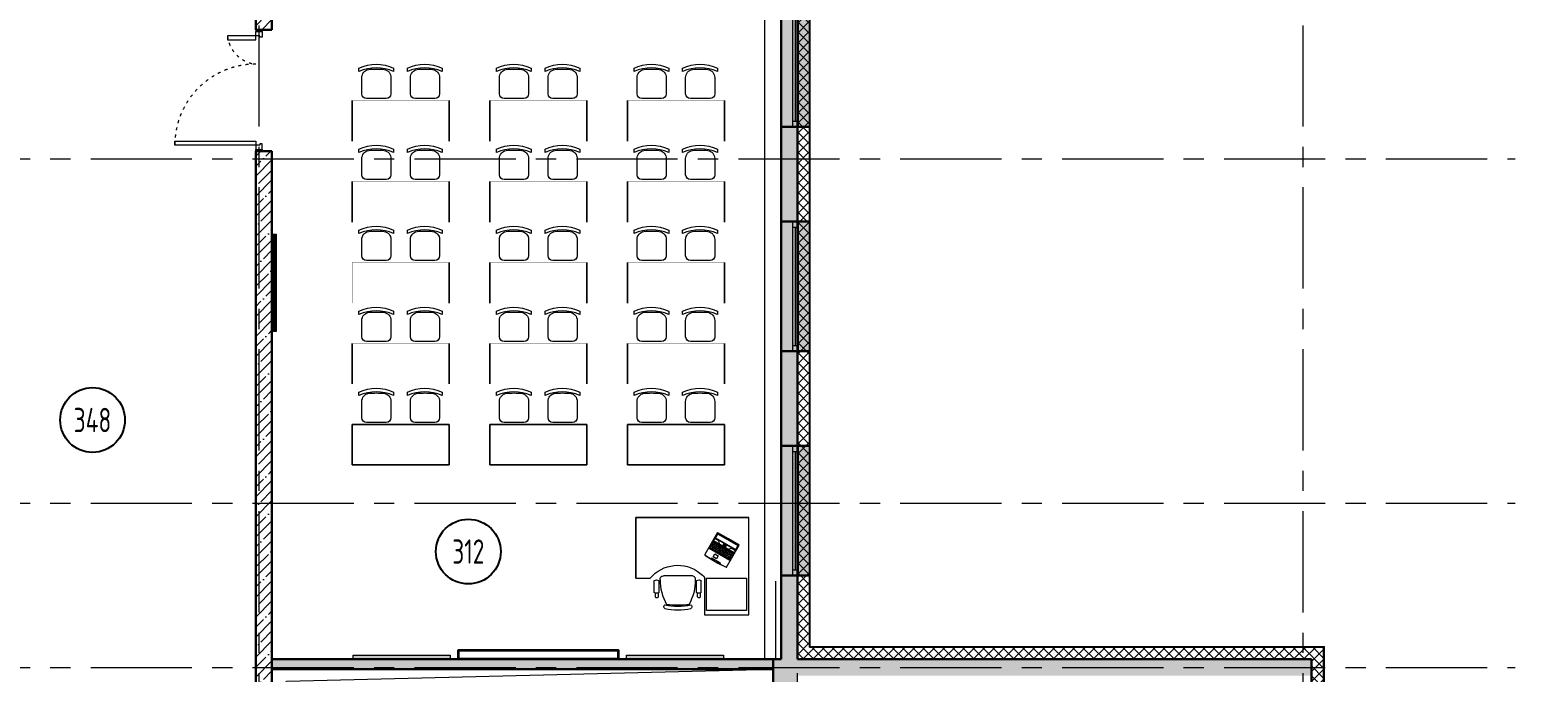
# Model space of a CAD drawing. Header units: millimetres. Extents: x -13407 to 95998, y -2611 to 109495.
# Drawn here: x 52683 to 71033, y 9450 to 17385 of the extents above; entities that cross this region are included whole.
import ezdxf
from ezdxf.enums import TextEntityAlignment as Align

# ---------------------------------------------------------------- set-up
doc = ezdxf.new("R2010")
doc.units = ezdxf.units.MM
doc.linetypes.add('ACAD_ISO03W100', pattern=[30, 12, -18])
doc.linetypes.add('CENTER', pattern=[2, 1.25, -0.25, 0.25, -0.25])
for name, color, linetype, lineweight in [('АР_Двери', 5, 'Continuous', 18), ('АР_Маркер экспликации', 239, 'Continuous', 13), ('АР_Навесной фасад', 5, 'Continuous', 5), ('АР_Номер помещения', 1, 'Continuous', 25), ('АР_Окна БЛОК', 250, 'Continuous', 13), ('АР_Оси', 193, 'Continuous', 9), ('АР_Перегородки газоблок', 165, 'Continuous', 30), ('АР_Перегородки газоблок_Штрих', 165, 'Continuous', 5), ('АР_Подоконники', 163, 'Continuous', 9), ('АР_Помещения_площадь', 19, 'Continuous', 9), ('АР_Сущ Несущая стена', 202, 'Continuous', 30), ('АР_тонкая линия', 250, 'Continuous', 0), ('АР_Утеплитель', 250, 'Continuous', 9), ('АР_Штриховка монолит', 250, 'Continuous', 9), ('ТХ_мебель передв', 250, 'Continuous', 13), ('ТХ_обор_комп принт', 30, 'Continuous', 13)]:
    doc.layers.add(name, color=color, linetype=linetype, lineweight=lineweight)
doc.styles.add('ISOCPEUR', font='isocpeur.ttf', dxfattribs={"width": 0.7})
doc.styles.get("Standard").update_dxf_attribs({"font": 'arial.ttf'})

# ---------------------------------------------------------------- blocks, each defined once
blk = doc.blocks.new('Полуторная_на лестницу')
at = {"color": 253}
for points in [[(75, 80), (75, 1080), (125, 1080), (125, 80)], [(1375, 430), (1375, 80), (1425, 80), (1425, 430)]]:
    blk.add_lwpolyline(points, close=True, dxfattribs=at)
for points in [[(0, 0), (0, 80), (20, 80), (20, 0), (0, 0)], [(20, 80), (20, 0), (90, 0), (90, 30), (75, 30), (75, 80), (20, 80)], [(1480, 80), (1480, 0), (1410, 0), (1410, 30), (1425, 30), (1425, 80), (1480, 80)], [(1500, 0), (1500, 80), (1480, 80), (1480, 0), (1500, 0)]]:
    blk.add_lwpolyline(points, dxfattribs=at)
at = {"color": 253, "linetype": 'ACAD_ISO03W100', "ltscale": 3}
for centre, radius, start, end in [((75, 80), 1000, 0, 90), ((1465, 40), 392, 95.9075, 174.0925)]:
    blk.add_arc(centre, radius, start, end, dxfattribs=at)
blk = doc.blocks.new('*U228')
h = blk.add_hatch(color=253)
h.dxf.hatch_style = 1
h.paths.add_polyline_path([(-1600, -140), (0, -140), (0, 220), (-1600, 220)])
at = {"color": 253, "lineweight": 30}
for p, q in [((-1600, -140), (-1600, 220)), ((0, -140), (0, 220))]:
    blk.add_line(p, q, dxfattribs=at)
at = {"color": 253}
for p, q in [((0, 220), (-1600, 220)), ((-1600, 70), (0, 70)), ((-1600, 0), (0, 0)), ((-1530, 0), (-1530, 70)), ((-1530, 35), (-70, 35)), ((-70, 0), (-70, 70)), ((-1600, -140), (0, -140)), ((-1600, -140), (-1600, -140)), ((-1600, -140), (-1600, -140)), ((0, -140), (0, -140)), ((0, -140), (0, -140))]:
    blk.add_line(p, q, dxfattribs=at)
blk = doc.blocks.new('*U196')
h = blk.add_hatch(color=253)
h.dxf.hatch_style = 1
h.paths.add_polyline_path([(-1600, -140), (0, -140), (0, 220), (-1600, 220)])
at = {"color": 253, "lineweight": 30}
for p, q in [((-1600, -140), (-1600, 220)), ((0, -140), (0, 220))]:
    blk.add_line(p, q, dxfattribs=at)
at = {"color": 253}
for p, q in [((0, 220), (-1600, 220)), ((-1600, 70), (0, 70)), ((-1600, 0), (0, 0)), ((-1530, 0), (-1530, 70)), ((-1530, 35), (-70, 35)), ((-70, 0), (-70, 70)), ((-1600, -140), (0, -140)), ((-1600, -140), (-1600, -140)), ((-1600, -140), (-1600, -140)), ((0, -140), (0, -140)), ((0, -140), (0, -140))]:
    blk.add_line(p, q, dxfattribs=at)
blk = doc.blocks.new('*U197')
h = blk.add_hatch(color=253)
h.dxf.hatch_style = 1
h.paths.add_polyline_path([(-1600, -140), (0, -140), (0, 220), (-1600, 220)])
at = {"color": 253, "lineweight": 30}
for p, q in [((-1600, -140), (-1600, 220)), ((0, -140), (0, 220))]:
    blk.add_line(p, q, dxfattribs=at)
at = {"color": 253}
for p, q in [((0, 220), (-1600, 220)), ((-1600, 70), (0, 70)), ((-1600, 0), (0, 0)), ((-1530, 0), (-1530, 70)), ((-1530, 35), (-70, 35)), ((-70, 0), (-70, 70)), ((-1600, -140), (0, -140)), ((-1600, -140), (-1600, -140)), ((-1600, -140), (-1600, -140)), ((0, -140), (0, -140)), ((0, -140), (0, -140))]:
    blk.add_line(p, q, dxfattribs=at)
blk = doc.blocks.new('*U337')
at = {"layer": 'АР_Номер помещения', "color": 253}
blk.add_circle((-15537, -979), 400, dxfattribs=at)
at = {"layer": 'АР_Номер помещения', "color": 253, "style": 'ISOCPEUR', "width": 0.7}
blk.add_attdef('НОМЕР_ПОМЕЩЕНИЯ', text='', height=300, dxfattribs=at).set_placement((-15537, -979), align=Align.MIDDLE_CENTER)
at = {"layer": 'АР_Помещения_площадь', "color": 253, "lineweight": 30, "width": 0.7, "flags": 104}
blk.add_attdef('ИМЯ_ПОМЕЩЕНИЯ', text='', height=100, dxfattribs=at).set_placement((158, 1217), align=Align.MIDDLE_CENTER)
blk = doc.blocks.new('*U360')
at = {"layer": 'АР_Номер помещения', "color": 253}
blk.add_circle((-15188, 6380), 400, dxfattribs=at)
at = {"layer": 'АР_Номер помещения', "color": 253, "style": 'ISOCPEUR', "width": 0.7}
blk.add_attdef('НОМЕР_ПОМЕЩЕНИЯ', text='', height=300, dxfattribs=at).set_placement((-15188, 6380), align=Align.MIDDLE_CENTER)
at = {"layer": 'АР_Помещения_площадь', "color": 253, "lineweight": 30, "width": 0.7, "flags": 104}
blk.add_attdef('ИМЯ_ПОМЕЩЕНИЯ', text='', height=100, dxfattribs=at).set_placement((158, 1217), align=Align.MIDDLE_CENTER)
blk = doc.blocks.new('A$C3da1b1ea')
at = {"color": 253, "lineweight": 0}
blk.add_lwpolyline([(0, 0), (50, 0), (50, -1200), (0, -1200), (0, 0)], dxfattribs=at)
blk = doc.blocks.new('laptop')
at = {"color": 253}
for p, q in [((-150, 325), (-155, 323)), ((-150, 325), (-155, 323)), ((-155, 323), (-155, 10)), ((-155, 323), (-155, 10)), ((-150, 313), (-155, 311)), ((155, 248), (-155, 248)), ((0, 326), (-150, 325)), ((0, 326), (-150, 325)), ((0, 314), (-150, 313)), ((-147, 210), (-147, 234)), ((-147, 210), (-147, 100)), ((147, 210), (-147, 210)), ((-147, 210), (-72, 210)), ((-130, 194), (-147, 194)), ((147, 192), (-147, 192)), ((-143, 309), (-140, 310)), ((-143, 254), (-143, 309)), ((-140, 253), (-143, 254)), ((-140, 310), (140, 310)), ((140, 253), (-140, 253)), ((-138, 192), (-138, 173)), ((-137, 244), (-96, 244)), ((-130, 210), (-130, 194)), ((-128, 210), (-128, 194)), ((76, 194), (-128, 194)), ((-119, 192), (-119, 173)), ((-111, 210), (-111, 194)), ((-99, 192), (-99, 173)), ((-94, 210), (-94, 194)), ((-68, 219), (-92, 243)), ((-80, 192), (-80, 173)), ((-77, 210), (-77, 194)), ((-60, 210), (-60, 194)), ((-60, 192), (-60, 173)), ((-43, 210), (-43, 194)), ((-41, 192), (-41, 173)), ((-26, 210), (-26, 194)), ((-19, 242), (-21, 242)), ((-21, 242), (-21, 237)), ((-21, 237), (-19, 237)), ((-21, 226), (-21, 220)), ((21, 226), (-21, 226)), ((-21, 220), (21, 220)), ((-21, 192), (-21, 173)), ((-19, 237), (-19, 242)), ((-9, 210), (-9, 194)), ((-6, 242), (-8, 242)), ((-8, 242), (-8, 237)), ((-8, 237), (-6, 237)), ((-6, 237), (-6, 242)), ((-2, 192), (-2, 173)), ((150, 325), (0, 326)), ((150, 325), (0, 326)), ((150, 313), (0, 314)), ((8, 242), (6, 242)), ((6, 242), (6, 237)), ((6, 237), (8, 237)), ((8, 237), (8, 242)), ((8, 210), (8, 194)), ((18, 192), (18, 173)), ((21, 242), (19, 242)), ((19, 242), (19, 237)), ((19, 237), (21, 237)), ((21, 237), (21, 242)), ((21, 220), (21, 226)), ((25, 210), (25, 194)), ((37, 192), (37, 173)), ((42, 210), (42, 194)), ((57, 192), (57, 173)), ((59, 210), (59, 194)), ((68, 219), (92, 243)), ((69, 210), (69, 211)), ((69, 210), (69, 211)), ((147, 210), (69, 210)), ((76, 210), (76, 194)), ((76, 192), (76, 173)), ((79, 210), (79, 194)), ((147, 194), (79, 194)), ((96, 244), (137, 244)), ((96, 210), (96, 194)), ((96, 192), (96, 173)), ((113, 210), (113, 194)), ((129, 192), (129, 100)), ((130, 210), (130, 194)), ((140, 310), (143, 309)), ((143, 254), (140, 253)), ((143, 309), (143, 254)), ((147, 234), (147, 210)), ((147, 210), (147, 100)), ((155, 323), (150, 325)), ((155, 323), (150, 325)), ((155, 311), (150, 313)), ((155, 10), (155, 323)), ((155, 10), (155, 323)), ((-155, 10), (-155, 8)), ((-155, 8), (-152, 5)), ((-152, 5), (-150, 5)), ((-150, 5), (0, 0)), ((147, 173), (-147, 173)), ((147, 155), (-147, 155)), ((147, 137), (-147, 137)), ((147, 118), (-147, 118)), ((147, 100), (-147, 100)), ((-129, 173), (-129, 155)), ((-123, 155), (-123, 137)), ((-123, 118), (-123, 100)), ((-114, 137), (-114, 118)), ((-110, 173), (-110, 155)), ((-103, 155), (-103, 137)), ((-98, 118), (-98, 100)), ((-94, 137), (-94, 118)), ((-90, 173), (-90, 155)), ((-84, 155), (-84, 137)), ((-75, 137), (-75, 118)), ((-74, 118), (-74, 100)), ((-71, 173), (-71, 155)), ((-64, 155), (-64, 137)), ((-59, 14), (-59, 1)), ((59, 14), (-59, 14)), ((-59, 1), (-59, 14)), ((-59, 14), (59, 14)), ((-55, 137), (-55, 118)), ((-55, 118), (-55, 100)), ((-51, 173), (-51, 155)), ((-45, 155), (-45, 137)), ((-36, 137), (-36, 118)), ((-32, 173), (-32, 155)), ((-25, 155), (-25, 137)), ((-16, 137), (-16, 118)), ((-12, 173), (-12, 155)), ((-6, 155), (-6, 137)), ((0, 0), (150, 5)), ((3, 137), (3, 118)), ((7, 173), (7, 155)), ((9, 118), (9, 100)), ((14, 155), (14, 137)), ((23, 137), (23, 118)), ((27, 173), (27, 155)), ((29, 118), (29, 100)), ((33, 155), (33, 137)), ((42, 137), (42, 118)), ((46, 173), (46, 155)), ((48, 118), (48, 100)), ((53, 155), (53, 137)), ((59, 1), (59, 14)), ((59, 14), (59, 1)), ((62, 137), (62, 118)), ((66, 173), (66, 155)), ((68, 118), (68, 100)), ((72, 155), (72, 137)), ((81, 137), (81, 118)), ((85, 173), (85, 155)), ((87, 118), (87, 100)), ((90, 118), (90, 100)), ((92, 155), (92, 137)), ((105, 173), (105, 155)), ((109, 137), (109, 100)), ((150, 5), (153, 6)), ((153, 6), (155, 8)), ((155, 8), (155, 10))]:
    blk.add_line(p, q, dxfattribs=at)
blk.add_lwpolyline([(-52, 79), (-4, 79), (-4, 39), (-52, 39)], close=True, dxfattribs=at)
for centre, radius, start, end in [((-137, 234), 10, 90, 180), ((-96, 239), 5, 45, 90), ((-72, 215), 5, 270, 45), ((72, 215), 5, 135, 236.1175), ((96, 239), 5, 90, 135), ((137, 234), 10, 0, 90), ((-150, 10), 5, 180, 266.4167), ((0, 2405), 2405, 266.4167, 273.5833), ((150, 10), 5, 273.5833, 0)]:
    blk.add_arc(centre, radius, start, end, dxfattribs=at)
blk = doc.blocks.new('мваи')
at = {"color": 253}
for points in [[(95699, 222916), (95154, 222916), (95154, 221715), (96551, 221715), (96551, 222466), (96371, 222466)], [(95699, 222456), (95699, 222916)], [(95741, 222641), (95741, 222493)], [(95752, 222694), (95752, 222646)], [(95789, 222694), (95789, 222646)], [(95800, 222641), (95800, 222493)], [(96260, 222641), (96260, 222493)], [(96271, 222694), (96271, 222646)], [(96308, 222694), (96308, 222646)], [(96324, 222641), (96324, 222493)], [(96551, 222466), (96551, 221715), (95154, 221715)]]:
    blk.add_lwpolyline(points, dxfattribs=at)
blk.add_lwpolyline([(95180, 222864), (95678, 222864), (95678, 222466), (95180, 222466)], close=True, dxfattribs=at)
blk.add_lwpolyline([(96250, 222482, 0.127479), (96170, 222789, 0.028308), (95890, 222789, 0.127479), (95810, 222482, 0.416667), (95858, 222435), (96207, 222435)], format="xyb", dxfattribs=at)
for centre, radius, start, end in [((96030, 222190), 667, 75.9812, 104.0188), ((96030, 221982), 829, 78.7648, 101.2352)]:
    blk.add_arc(centre, radius, start, end, dxfattribs=at)
for points in [[(95868, 222795), (95858, 222800), (95852, 222821), (95863, 222832)], [(95863, 222832), (95863, 222837), (95868, 222837), (95868, 222837)], [(96191, 222837), (96202, 222832), (96207, 222816), (96197, 222800)], [(96197, 222800), (96197, 222800), (96197, 222795), (96191, 222795)], [(95741, 222641), (95757, 222652), (95778, 222652), (95800, 222641)], [(95752, 222694), (95757, 222705), (95768, 222710), (95778, 222705)], [(95778, 222705), (95784, 222699), (95784, 222699), (95789, 222694)], [(96260, 222641), (96281, 222652), (96302, 222652), (96324, 222641)], [(96271, 222694), (96276, 222705), (96292, 222710), (96302, 222705)], [(96302, 222705), (96302, 222699), (96308, 222699), (96308, 222694)], [(95757, 222403), (95736, 222419), (95715, 222435), (95699, 222456)], [(95800, 222493), (95778, 222482), (95757, 222482), (95741, 222493)], [(96371, 222466), (96218, 222281), (95942, 222249), (95757, 222403)], [(96250, 222482), (96255, 222456), (96234, 222435), (96207, 222435)], [(96324, 222493), (96302, 222482), (96281, 222482), (96260, 222493)]]:
    blk.add_open_spline(points, degree=3, dxfattribs=at)
at = {"color": 253, "rotation": 150}
blk.add_blockref('laptop', (95567, 222259), dxfattribs=at)
blk = doc.blocks.new('У018')
at = {"layer": 'ТХ_мебель передв', "color": 253, "ltscale": 100, "const_width": 2}
blk.add_lwpolyline([(94750, 82280), (95250, 82280), (95250, 81080), (94750, 81080)], close=True, dxfattribs=at)
blk = doc.blocks.new('Стул парты')
at = {"color": 253}
for points in [[(-95, -360, -0.36493), (-180, -259), (-180, -58, -0.414078), (-122, 0), (122, 0, -0.414078), (180, -58), (180, -259, -0.36493), (95, -360, -0.041656)], [(-212, -334, 0.203875), (217, -334), (217, -374, -0.227009), (-212, -374)]]:
    blk.add_lwpolyline(points, format="xyb", close=True, dxfattribs=at)

msp = doc.modelspace()

# ---------------------------------------------------------------- hatches: boundary and pattern name
at = {"layer": 'АР_Перегородки газоблок_Штрих', "ltscale": 100}
h = msp.add_hatch(dxfattribs=at)
h.set_pattern_fill('AR-CONC', color=253, scale=30)
h.set_pattern_definition([(50, (-58072.46, -55205.68), (215.17805, -18.82564), [22.5, -247.5]), (355, (-58072.46, -55205.68), (-41.6254, 225.65764), [18, -198]), (100.45144, (-58054.53, -55207.25), (173.55265, 206.832), [19.12206, -210.34263]), (46.1842, (-58072.46, -55145.68), (320.1724, -49.6558), [33.75, -371.25]), (96.63564, (-58045.78, -55149.82), (280.3986, 292.2356), [28.6831, -315.5141]), (351.18416, (-58072.46, -55145.68), (280.3986, 292.2356), [27, -297]), (21, (-58042.46, -55160.68), (179.07212, -120.78567), [22.5, -247.5]), (326, (-58042.46, -55160.68), (72.9946, 217.545), [18, -198]), (71.45144, (-58027.54, -55170.75), (252.0667, 96.75935), [19.12206, -210.34263]), (37.5, (-58072.46, -55205.68), (3.647957, 99.868156), [0, -195.6, 0, -201, 0, -198.75]), (7.5, (-58072.46, -55205.68), (78.92086, 118.32351), [0, -114.6, 0, -191.1, 0, -75.75]), (327.5, (-58139.36, -55205.68), (160.14673, -6.76646), [0, -75, 0, -234, 0, -310.5]), (317.5, (-58169.36, -55205.68), (174.95585, 30.0315), [0, -97.5, 0, -155.4, 0, -220.5])])
h.paths.add_polyline_path([(55674.6, 9610), (61865, 9610), (61865, 9490), (55675.4, 9490)])
at = {"layer": 'АР_Утеплитель', "ltscale": 100}
h = msp.add_hatch(dxfattribs=at)
h.set_pattern_fill('ANSI37', color=253, scale=700)
h.set_pattern_definition([(45, (-945096.63, 49153.53), (-61.871843, 61.871843), []), (135, (-945096.63, 49153.53), (-61.871843, -61.871843), [])])
h.paths.add_polyline_path([(14829.8, 47170), (17959.8, 47170), (17959.8, 44240), (21080, 44240), (21080, 36220), (17279.8, 36220), (17279.8, 36090), (11889.8, 36090), (11889.8, 27480), (16865, 27480), (16865, 31445), (51665, 31445), (51665, 27480), (62165, 27480), (62165, 9610), (68515, 9610), (68515, -100), (55415, -100), (55415, 6250), (47535, 6250), (47535, 11440), (38999.7, 11440), (38999.7, 11040), (39149.7, 11040), (39149.7, 11290), (47385, 11290), (47385, 6100), (55265, 6100), (55265, -250), (68665, -250), (68665, 9760), (62315, 9760), (62315, 27630), (51815, 27630), (51815, 31595), (16715, 31595), (16715, 27630), (12039.8, 27630), (12039.8, 35940), (17429.8, 35940), (17429.8, 36070), (21230, 36070), (21230, 44390), (18109.8, 44390), (18109.8, 47320), (14979.8, 47320), (14979.8, 47738.8), (14834.2, 47738.8)])
at = {"layer": 'АР_Штриховка монолит', "ltscale": 100}
h = msp.add_hatch(dxfattribs=at)
h.set_pattern_fill('ANSI35', color=253, scale=700)
h.set_pattern_definition([(45, (-951587.81, 109999.9), (-123.743687, 123.743687), []), (45, (-951464.07, 109999.9), (-123.743687, 123.743687), [218.75, -43.75, 0, -43.75])])
h.paths.add_polyline_path([(62165, 7371.7), (61865, 7371.7), (61865, 6550), (62165, 6550)])
h.paths.add_polyline_path([(61865, 8471.7), (62165, 8471.7), (62165, 9410), (68315, 9410), (68515, 9410), (68515, 9610), (62165, 9610), (62165, 27280.4), (61965, 27279.6), (61965, 9610), (61865, 9610)])
h = msp.add_hatch(dxfattribs=at)
h.set_pattern_fill('ANSI35', color=253, scale=700)
h.set_pattern_definition([(45, (-958077.81, 111759.08), (-123.743687, 123.743687), []), (45, (-957954.07, 111759.08), (-123.743687, 123.743687), [218.75, -43.75, 0, -43.75])])
h.paths.add_polyline_path([(55675, 18360), (55475, 18360), (55475, 17385), (55675, 17385)])
h = msp.add_hatch(dxfattribs=at)
h.set_pattern_fill('ANSI35', color=253, scale=700)
h.set_pattern_definition([(45, (-958077.81, 103837.72), (-123.743687, 123.743687), []), (45, (-957954.07, 103837.72), (-123.743687, 123.743687), [218.75, -43.75, 0, -43.75])])
h.paths.add_polyline_path([(55675, 15885), (55475, 15885), (55475, 8299.7), (55675, 8299.7)])
at = {"layer": 'ТХ_мебель передв', "transparency": 33554508}
h = msp.add_hatch(color=253, dxfattribs=at)
h.dxf.hatch_style = 1
h.paths.add_polyline_path([(56678.9, 9662.9), (56678.9, 9610), (57877.6, 9610), (57877.6, 9662.9)])
h = msp.add_hatch(color=253, dxfattribs=at)
h.dxf.hatch_style = 1
h.paths.add_polyline_path([(61252.4, 9610), (61252.4, 9662.9), (60052.4, 9662.9), (60052.4, 9610)])

# ---------------------------------------------------------------- linework, layer by layer
at = {"layer": 'АР_Навесной фасад', "color": 253, "ltscale": 100}
for p, q in [((62315, 9760), (62315, 27630)), ((62325, 9770), (62325, 27640)), ((62315, 9760), (68665.4, 9760)), ((62325, 9770), (68675.4, 9770))]:
    msp.add_line(p, q, dxfattribs=at)
for points in [[(68665, -250), (68665.4, 9760)], [(68675, -260), (68675.4, 9770)]]:
    msp.add_lwpolyline(points, dxfattribs=at)
at = {"layer": 'АР_Оси', "color": 253, "linetype": 'CENTER', "ltscale": 1000}
for p, q in [((55515, -1811.3), (55515, 32496.2)), ((62165, -1811.3), (62165, 32496.2)), ((68415, -1811.3), (68415, 32496.2)), ((-12563.8, 15790), (71033.4, 15790)), ((-12563.8, 11540), (71033.4, 11540)), ((-12563.8, 9510), (71033.4, 9510))]:
    msp.add_line(p, q, dxfattribs=at)
at = {"layer": 'АР_Перегородки газоблок', "color": 253, "ltscale": 100}
for points in [[(61865, 9610), (55675, 9610)], [(61865, 9490), (55675, 9490)]]:
    msp.add_lwpolyline(points, dxfattribs=at)
at = {"layer": 'АР_Подоконники', "color": 253, "ltscale": 100}
msp.add_line((61765, 9610), (61765, 17885), dxfattribs=at)
at = {"layer": 'АР_Сущ Несущая стена', "color": 253, "ltscale": 100}
for p, q in [((62165, 9610), (62165, 27480)), ((61965, 9610), (61965, 27280)), ((55475, 18360), (55475, 17385)), ((55675, 18360), (55675, 17385)), ((55675, 17385), (55475, 17385)), ((55475, 15885), (55475, 8299.7)), ((55675, 15885), (55475, 15885)), ((55675, 15885), (55675, 8299.7)), ((61865, 9610), (61965, 9610)), ((61865.3, 8471.7), (61865, 9610)), ((62165, 9610), (68515, 9610)), ((68515, -100), (68515, 9610))]:
    msp.add_line(p, q, dxfattribs=at)
at = {"layer": 'АР_тонкая линия', "color": 253, "ltscale": 100}
msp.add_lwpolyline([(55675, 8890), (55855.9, 9341.2), (61865, 9490)], dxfattribs=at)
at = {"layer": 'ТХ_мебель передв', "color": 253}
for p, q in [((56665, 16510), (56665, 16010)), ((56665, 16510), (56665, 16010)), ((56665, 16010), (56665, 16510)), ((57865, 16010), (57865, 16510)), ((57865, 16010), (57865, 16510)), ((57865, 16510), (57865, 16010)), ((58365, 16510), (58365, 16010)), ((58365, 16510), (58365, 16010)), ((58365, 16010), (58365, 16510)), ((59565, 16010), (59565, 16510)), ((59565, 16010), (59565, 16510)), ((59565, 16510), (59565, 16010)), ((60065, 16510), (60065, 16010)), ((60065, 16510), (60065, 16010)), ((60065, 16010), (60065, 16510)), ((61265, 16010), (61265, 16510)), ((61265, 16010), (61265, 16510)), ((61265, 16510), (61265, 16010)), ((56665, 15510), (56665, 15010)), ((56665, 15510), (56665, 15010)), ((56665, 15010), (56665, 15510)), ((57865, 15010), (57865, 15510)), ((57865, 15010), (57865, 15510)), ((57865, 15510), (57865, 15010)), ((58365, 15510), (58365, 15010)), ((58365, 15510), (58365, 15010)), ((58365, 15010), (58365, 15510)), ((59565, 15010), (59565, 15510)), ((59565, 15010), (59565, 15510)), ((59565, 15510), (59565, 15010)), ((60065, 15510), (60065, 15010)), ((60065, 15510), (60065, 15010)), ((60065, 15010), (60065, 15510)), ((61265, 15010), (61265, 15510)), ((61265, 15010), (61265, 15510)), ((61265, 15510), (61265, 15010)), ((57865, 14010), (57865, 14510)), ((57865, 14010), (57865, 14510)), ((57865, 14510), (57865, 14010)), ((58365, 14510), (58365, 14010)), ((58365, 14510), (58365, 14010)), ((58365, 14010), (58365, 14510)), ((59565, 14010), (59565, 14510)), ((59565, 14010), (59565, 14510)), ((59565, 14510), (59565, 14010)), ((60065, 14510), (60065, 14010)), ((60065, 14510), (60065, 14010)), ((60065, 14010), (60065, 14510)), ((61265, 14010), (61265, 14510)), ((61265, 14010), (61265, 14510)), ((61265, 14510), (61265, 14010)), ((56665, 13510), (56665, 13010)), ((56665, 13510), (56665, 13010)), ((56665, 13010), (56665, 13510)), ((57865, 13010), (57865, 13510)), ((57865, 13010), (57865, 13510)), ((57865, 13510), (57865, 13010)), ((58365, 13510), (58365, 13010)), ((58365, 13510), (58365, 13010)), ((58365, 13010), (58365, 13510)), ((59565, 13010), (59565, 13510)), ((59565, 13010), (59565, 13510)), ((59565, 13510), (59565, 13010)), ((60065, 13510), (60065, 13010)), ((60065, 13510), (60065, 13010)), ((60065, 13010), (60065, 13510)), ((61265, 13010), (61265, 13510)), ((61265, 13010), (61265, 13510)), ((61265, 13510), (61265, 13010)), ((56665, 12510), (56665, 12010)), ((57265, 12510), (56665, 12510)), ((56665, 12510), (56665, 12010)), ((57265, 12510), (56665, 12510)), ((56665, 12010), (56665, 12510)), ((56665, 12510), (57265, 12510)), ((56665, 12510), (56665, 12010)), ((56665, 12510), (56665, 12010)), ((56665, 12010), (56665, 12510)), ((57865, 12510), (57265, 12510)), ((57865, 12510), (57265, 12510)), ((57265, 12510), (57865, 12510)), ((57865, 12010), (57865, 12510)), ((57865, 12010), (57865, 12510)), ((57865, 12510), (57865, 12010)), ((57865, 12010), (57865, 12510)), ((57865, 12010), (57865, 12510)), ((57865, 12510), (57865, 12010)), ((58365, 12510), (58365, 12010)), ((58965, 12510), (58365, 12510)), ((58365, 12510), (58365, 12010)), ((58965, 12510), (58365, 12510)), ((58365, 12010), (58365, 12510)), ((58365, 12510), (58965, 12510)), ((58365, 12510), (58365, 12010)), ((58365, 12510), (58365, 12010)), ((58365, 12010), (58365, 12510)), ((59565, 12510), (58965, 12510)), ((59565, 12510), (58965, 12510)), ((58965, 12510), (59565, 12510)), ((59565, 12010), (59565, 12510)), ((59565, 12010), (59565, 12510)), ((59565, 12510), (59565, 12010)), ((59565, 12010), (59565, 12510)), ((59565, 12010), (59565, 12510)), ((59565, 12510), (59565, 12010)), ((60065, 12510), (60065, 12010)), ((60665, 12510), (60065, 12510)), ((60065, 12510), (60065, 12010)), ((60665, 12510), (60065, 12510)), ((60065, 12010), (60065, 12510)), ((60065, 12510), (60665, 12510)), ((60065, 12510), (60065, 12010)), ((60065, 12510), (60065, 12010)), ((60065, 12010), (60065, 12510)), ((61265, 12510), (60665, 12510)), ((60665, 12510), (61265, 12510)), ((61265, 12010), (61265, 12510)), ((61265, 12510), (61265, 12010)), ((61265, 12010), (61265, 12510)), ((61265, 12510), (61265, 12010)), ((56665, 12010), (57265, 12010)), ((56665, 12010), (57265, 12010)), ((57265, 12010), (56665, 12010)), ((56665, 12010), (57265, 12010)), ((56665, 12010), (57265, 12010)), ((57265, 12010), (56665, 12010)), ((57265, 12010), (57865, 12010)), ((57265, 12010), (57865, 12010)), ((57865, 12010), (57265, 12010)), ((57265, 12010), (57865, 12010)), ((57265, 12010), (57865, 12010)), ((57865, 12010), (57265, 12010)), ((58365, 12010), (58965, 12010)), ((58365, 12010), (58965, 12010)), ((58965, 12010), (58365, 12010)), ((58965, 12010), (59565, 12010)), ((58965, 12010), (59565, 12010)), ((59565, 12010), (58965, 12010)), ((60065, 12010), (60665, 12010)), ((60065, 12010), (60665, 12010)), ((60665, 12010), (60065, 12010)), ((60065, 12010), (60665, 12010)), ((60065, 12010), (60665, 12010)), ((60665, 12010), (60065, 12010)), ((60665, 12010), (61265, 12010)), ((61265, 12010), (60665, 12010)), ((60665, 12010), (61265, 12010)), ((61265, 12010), (60665, 12010))]:
    msp.add_line(p, q, dxfattribs=at)
at = {"layer": 'ТХ_мебель передв', "color": 253, "ltscale": 100}
msp.add_line((61895, 10575), (61895, 9610), dxfattribs=at)
at = {"layer": 'ТХ_мебель передв', "color": 253, "const_width": 50}
msp.add_lwpolyline([(55700, 14860), (55700, 13660)], dxfattribs=at)
at = {"layer": 'ТХ_мебель передв', "color": 253}
for points in [[(56678.9, 9610), (56678.9, 9662.9), (57877.6, 9662.9), (57877.6, 9610)], [(60052.4, 9610), (60052.4, 9662.9), (61252.4, 9662.9), (61252.4, 9610)]]:
    msp.add_lwpolyline(points, close=True, dxfattribs=at)
at = {"layer": 'ТХ_обор_комп принт', "color": 253, "lineweight": 35}
msp.add_lwpolyline([(57977.6, 9610), (57977.6, 9721.2), (59952.4, 9721.2), (59952.4, 9610)], close=True, dxfattribs=at)

# ---------------------------------------------------------------- block references
at = {"layer": 'АР_Двери', "color": 253, "rotation": 90.00000000000001}
msp.add_blockref('Полуторная_на лестницу', (55555, 15885), dxfattribs=at)
at = {"layer": 'АР_Маркер экспликации', "color": 253}
ref = msp.add_blockref('*U360', (68646.7, 6185.2), dxfattribs=at)
ref.add_attrib('НОМЕР_ПОМЕЩЕНИЯ', '348', dxfattribs={"layer": 'АР_Номер помещения', "color": 253, "height": 300, "style": 'ISOCPEUR', "width": 0.7}).set_placement((53458.3, 12565.1), align=Align.MIDDLE_CENTER)
ref = msp.add_blockref('*U337', (73637.4, 11919.7), dxfattribs=at)
ref.add_attrib('НОМЕР_ПОМЕЩЕНИЯ', '312', dxfattribs={"layer": 'АР_Номер помещения', "color": 253, "height": 300, "style": 'ISOCPEUR', "width": 0.7}).set_placement((58100.5, 10940.8), align=Align.MIDDLE_CENTER)
at = {"layer": 'АР_Окна БЛОК', "color": 253, "rotation": 270}
for name, p in [('*U197', (62105, 16185)), ('*U196', (62105, 13415)), ('*U228', (62105, 10645))]:
    msp.add_blockref(name, p, dxfattribs=at)
at = {"layer": 'ТХ_мебель передв', "color": 253}
for name, p, rotation in [('Стул парты', (56965, 16535), 180), ('Стул парты', (57565, 16535), 180), ('Стул парты', (58665, 16535), 180), ('Стул парты', (59265, 16535), 180), ('Стул парты', (60365, 16535), 180), ('Стул парты', (60965, 16535), 180), ('У018', (-24415.2, 111260), 270.0000000000084), ('У018', (-22715.2, 111260), 270.0000000000084), ('У018', (-21015.2, 111260), 270.0000000000084), ('Стул парты', (56965, 15535), 180), ('Стул парты', (57565, 15535), 180), ('Стул парты', (58665, 15535), 180), ('Стул парты', (59265, 15535), 180), ('Стул парты', (60365, 15535), 180), ('Стул парты', (60965, 15535), 180), ('У018', (-24415.2, 110260), 270.0000000000084), ('У018', (-22715.2, 110260), 270.0000000000084), ('У018', (-21015.2, 110260), 270.0000000000084), ('Стул парты', (56965, 14535), 180), ('Стул парты', (57565, 14535), 180), ('Стул парты', (58665, 14535), 180), ('Стул парты', (59265, 14535), 180), ('Стул парты', (60365, 14535), 180), ('Стул парты', (60965, 14535), 180), ('У018', (-24415.2, 109260), 270.0000000000084), ('У018', (-22715.2, 109260), 270.0000000000084), ('У018', (-21015.2, 109260), 270.0000000000084), ('Стул парты', (56965, 13535), 180), ('Стул парты', (57565, 13535), 180), ('Стул парты', (58665, 13535), 180), ('Стул парты', (59265, 13535), 180), ('Стул парты', (60365, 13535), 180), ('Стул парты', (60965, 13535), 180), ('У018', (-24415.2, 108260), 270.0000000000084), ('У018', (-22715.2, 108260), 270.0000000000084), ('У018', (-21015.2, 108260), 270.0000000000084), ('Стул парты', (56965, 12535), 180), ('Стул парты', (57565, 12535), 180), ('Стул парты', (58665, 12535), 180), ('Стул парты', (59265, 12535), 180), ('Стул парты', (60365, 12535), 180), ('Стул парты', (60965, 12535), 180), ('У018', (-24415.2, 107260), 270.0000000000084), ('У018', (-22715.2, 107260), 270.0000000000084), ('У018', (-21015.2, 107260), 270.0000000000084), ('мваи', (156718.7, 233076.2), 180)]:
    msp.add_blockref(name, p, dxfattribs=dict(at, rotation=rotation))
at = {"layer": 'ТХ_мебель передв', "color": 253, "lineweight": 0}
msp.add_blockref('A$C3da1b1ea', (55675, 14860), dxfattribs=at)

doc.saveas('drawing.dxf')
